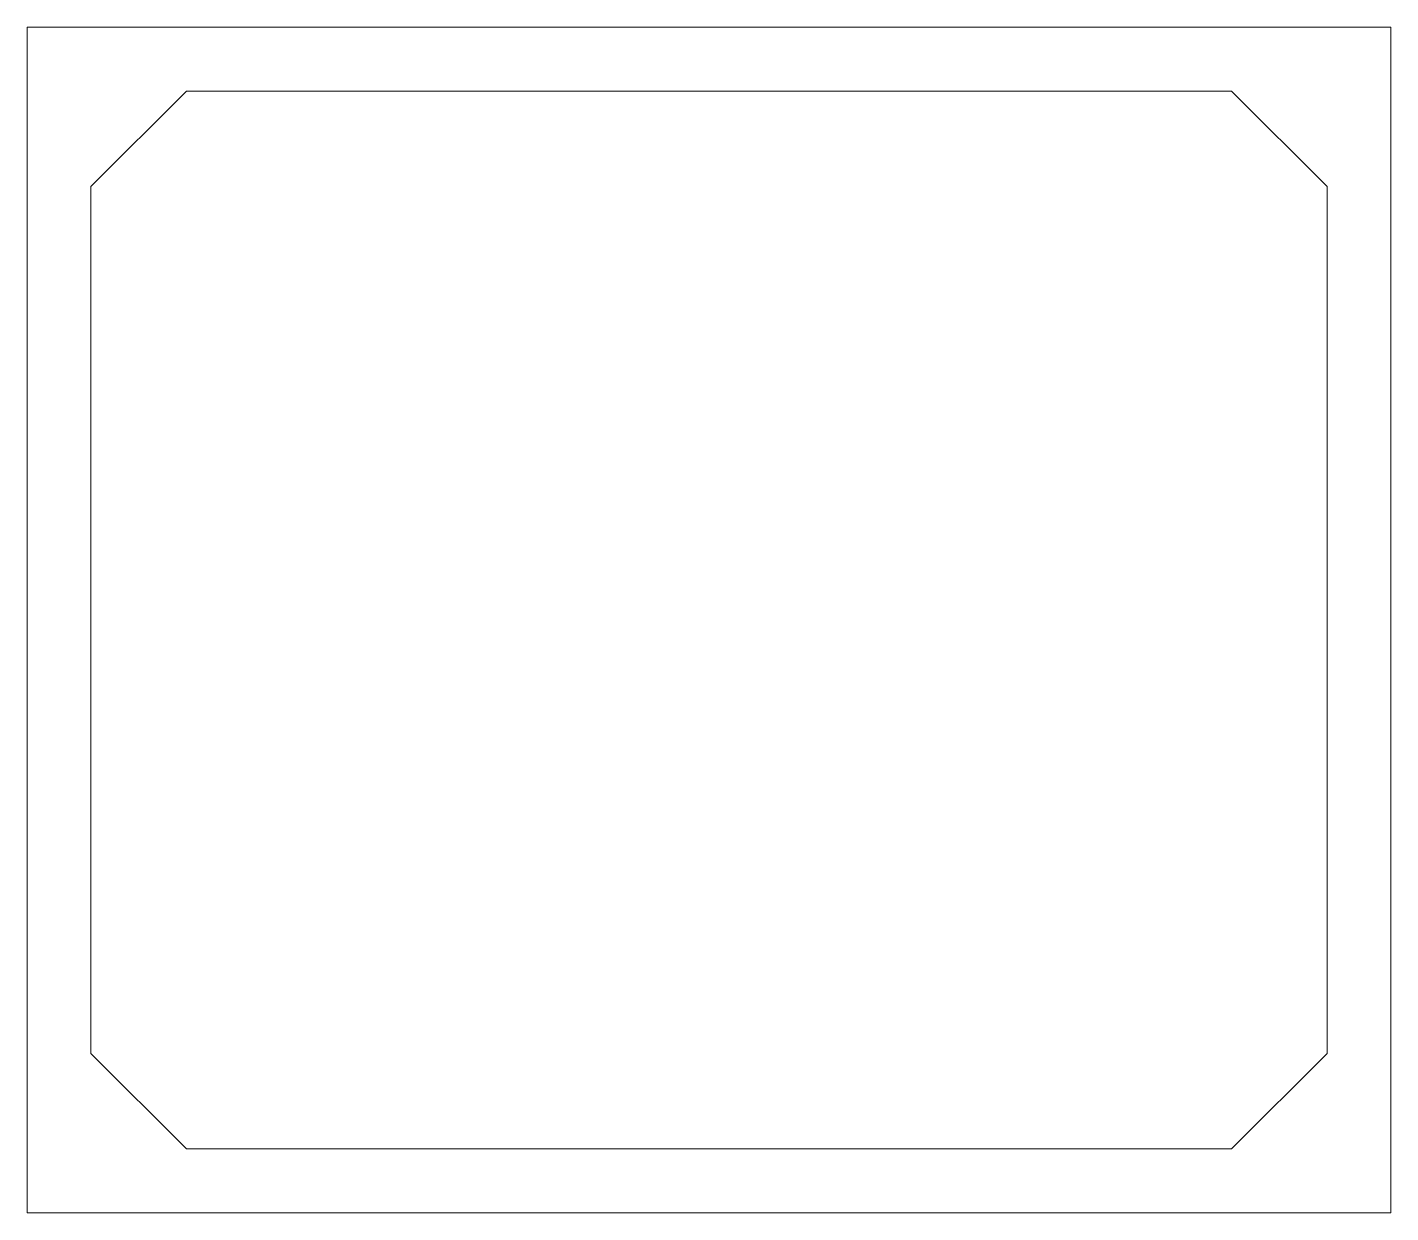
# Model space of a CAD drawing. Header units: millimetres. Extents: x -107 to 107, y -93 to 93.
import ezdxf

# ---------------------------------------------------------------- set-up
doc = ezdxf.new("R2010")
doc.units = ezdxf.units.MM

msp = doc.modelspace()

# ---------------------------------------------------------------- linework, layer by layer
at = {"color": 7, "linetype": 'Continuous', "lineweight": 15}
for points in [[(107, 93), (-107, 93), (-107, -93), (107, -93)], [(97, -68), (97, 68), (82, 83), (-82, 83), (-97, 68), (-97, -68), (-82, -83), (82, -83)]]:
    msp.add_lwpolyline(points, close=True, dxfattribs=at)

doc.saveas('drawing.dxf')
